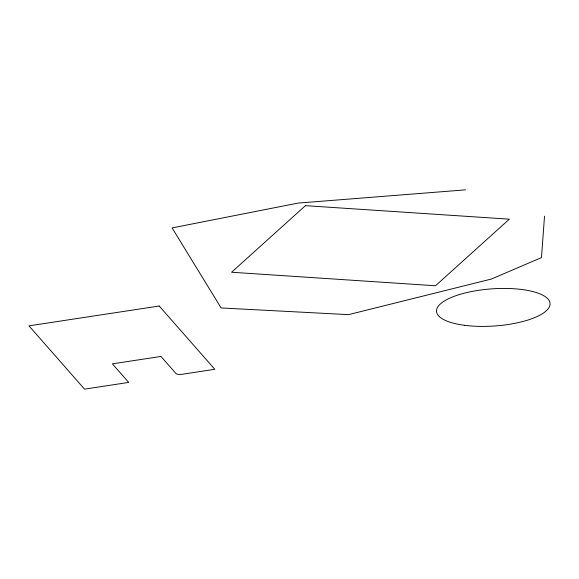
<?xml version="1.0" encoding="UTF-8"?>
<svg xmlns="http://www.w3.org/2000/svg" width="579" height="579" viewBox="0 0 579 579"><rect width="100%" height="100%" fill="white"/><g stroke="black" fill="none" stroke-linecap="round" stroke-linejoin="round"><path stroke-width="0.87" d="M544.521 216.199L541.481 257.597L491.354 279.056L348.522 314.636L221.106 307.956L172.122 227.909L298.127 203.084L465.53 189.854M305.423 205.661L231.578 272.246L435.495 285.758L509.339 219.173L305.423 205.661M159.203 306.016L28.95 325.861L84.556 389.146L128.712 382.415L112.391 363.844L160.962 356.447L176.016 373.571A4.806 1.571 -4 0 0 181.907 374.309L214.816 369.293L159.203 306.016M464.553 325.304A56.894 18.615 -4 0 0 550.05 304.004A56.894 18.615 -4 0 0 465.234 292.945A56.894 18.615 -4 0 0 464.553 325.304"/></g></svg>
